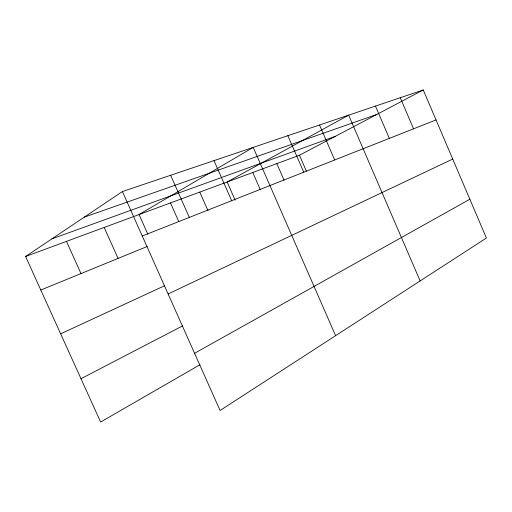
<?xml version="1.0" encoding="UTF-8"?>
<svg xmlns="http://www.w3.org/2000/svg" width="512" height="512" viewBox="0 0 512 512"><rect width="100%" height="100%" fill="white"/><g stroke="black" fill="none" stroke-linecap="round" stroke-linejoin="round"><path stroke-width="0.77" d="M199.987 364.71L100.627 422.042L25.6 256.493L122.432 191.552L423.251 89.958L486.4 238.022L220.083 410.483L122.432 191.552M194.573 353.293L469.856 199.226M25.6 256.493L299.443 155.245L423.251 89.958M80.986 378.701L182.662 325.869M168.115 293.971L452.73 159.072M60.646 333.818L164.736 285.67M40.8 290.029L147.251 246.47M142.259 236.013L436.032 119.93M51.891 238.861L335.149 136.416M84.256 217.158L376.89 114.406M66.49 241.376L80.998 273.581M104.192 227.437L118.067 258.413M147.814 234.195L139.059 214.547L253.229 147.379L335.603 335.674M170.643 175.27L189.312 217.421M170.49 202.925L178.797 221.651M199.782 192.096L207.981 210.662M235.162 200.186L227.149 181.978L348.64 115.155L420.141 280.928M214.01 160.621L231.642 200.691M252.781 172.499L260.41 189.907M299.443 155.245L306.362 171.149M287.853 135.686L303.75 172.198M276.832 163.61L284.096 180.243M319.539 124.986L334.694 159.968M375.462 106.099L389.331 138.381M400.256 97.722L413.562 128.806"/></g></svg>
